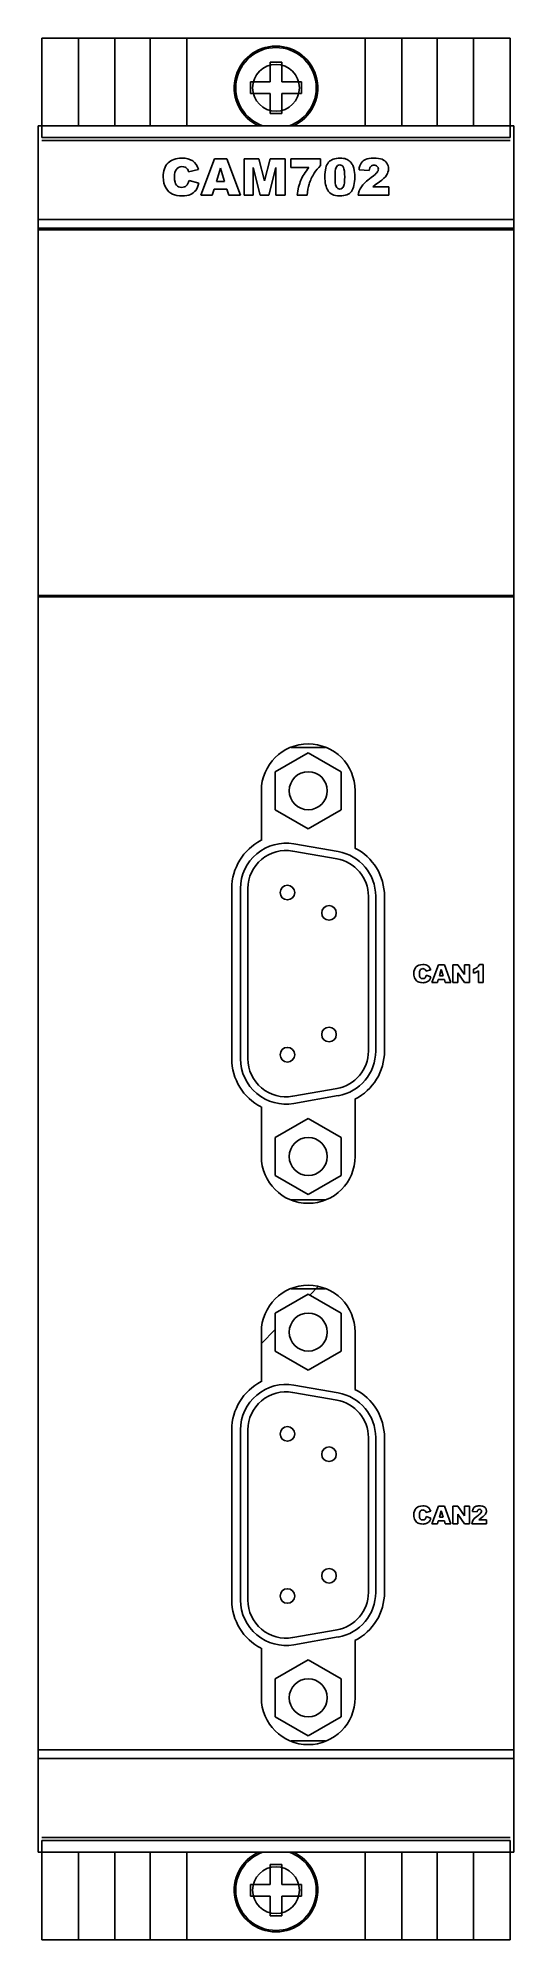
# Model space of a CAD drawing. Header units: inches. Extents: x 0 to 32, y 0 to 130.
import ezdxf

# ---------------------------------------------------------------- set-up
doc = ezdxf.new("R2010")
doc.units = ezdxf.units.IN
doc.header["$LTSCALE"] = 1.21
doc.header["$MEASUREMENT"] = 0
doc.layers.get('0').update_dxf_attribs({"linetype": 'CONTINUOUS'})
for name, color, linetype in [('02___PRT_ALL_AXES', 7, 'CONTINUOUS'), ('03___PRT_ALL_CURVES', 7, 'CONTINUOUS'), ('06___PRT_ALL_SURFS', 7, 'CONTINUOUS')]:
    doc.layers.add(name, color=color, linetype=linetype)

msp = doc.modelspace()

# ---------------------------------------------------------------- linework, layer by layer
at = {"color": 7, "linetype": 'Continuous'}
for p, q in [((0, 130), (0, 124)), ((32, 130), (32, 124)), ((15.6, 127), (15.6, 128.35)), ((15.6, 128.35), (16.4, 128.35)), ((16.4, 128.35), (16.4, 127)), ((14.25, 127), (14.25, 126.2)), ((14.25, 127), (15.6, 127)), ((14.25, 126.2), (15.6, 126.2)), ((15.6, 124.85), (15.6, 126.2)), ((16.4, 127), (17.75, 127)), ((16.4, 124.85), (16.4, 126.2)), ((17.75, 126.2), (16.4, 126.2)), ((17.75, 126.2), (17.75, 127)), ((16.4, 124.85), (15.6, 124.85)), ((-0.25, 6), (-0.25, 124)), ((32.25, 124), (-0.25, 124)), ((32.25, 6), (32.25, 124)), ((32.25, 117.6), (-0.25, 117.6)), ((-0.25, 117), (32.25, 117)), ((32.25, 116.9), (-0.25, 116.9)), ((-0.25, 91.9), (32.25, 91.9)), ((-0.25, 91.8), (32.25, 91.8)), ((18.2, 81.15), (15.95, 79.85)), ((17.03, 81.5), (19.37, 81.5)), ((20.45, 79.85), (18.2, 81.15)), ((15.95, 79.85), (15.95, 77.25)), ((20.45, 79.85), (20.45, 77.25)), ((15.95, 77.25), (18.2, 75.95)), ((18.2, 75.95), (20.45, 77.25)), ((17.14, 74.43), (20.17, 73.9)), ((20.25, 74.39), (17.22, 74.92)), ((13.58, 71.87), (13.58, 60.23)), ((14.08, 71.87), (14.08, 60.23)), ((22.31, 60.76), (22.31, 71.34)), ((22.81, 71.34), (22.81, 60.76)), ((20.17, 58.2), (17.14, 57.67)), ((17.22, 57.18), (20.25, 57.71)), ((18.2, 56.15), (15.95, 54.85)), ((20.45, 54.85), (18.2, 56.15)), ((15.95, 54.85), (15.95, 52.25)), ((20.45, 52.25), (20.45, 54.85)), ((15.95, 52.25), (18.2, 50.95)), ((18.2, 50.95), (20.45, 52.25)), ((17.03, 50.6), (19.37, 50.6)), ((17.03, 44.5), (19.37, 44.5)), ((18.2, 44.15), (15.95, 42.85)), ((20.45, 42.85), (18.2, 44.15)), ((15.95, 42.85), (15.95, 40.25)), ((20.45, 42.85), (20.45, 40.25)), ((15.95, 40.25), (18.2, 38.95)), ((18.2, 38.95), (20.45, 40.25)), ((20.25, 37.39), (17.22, 37.92)), ((17.14, 37.43), (20.17, 36.9)), ((13.58, 34.87), (13.58, 23.23)), ((14.08, 34.87), (14.08, 23.23)), ((22.31, 23.76), (22.31, 34.34)), ((22.81, 34.34), (22.81, 23.76)), ((20.17, 21.2), (17.14, 20.67)), ((17.22, 20.18), (20.25, 20.71)), ((18.2, 19.15), (15.95, 17.85)), ((20.45, 17.85), (18.2, 19.15)), ((15.95, 17.85), (15.95, 15.25)), ((20.45, 15.25), (20.45, 17.85)), ((15.95, 15.25), (18.2, 13.95)), ((18.2, 13.95), (20.45, 15.25)), ((17.03, 13.6), (19.37, 13.6)), ((32.25, 13), (-0.25, 13)), ((32.25, 12.4), (-0.25, 12.4)), ((32.25, 6), (-0.25, 6)), ((0, 6), (0, 0)), ((32, 6), (32, 0)), ((15.6, 5.15), (16.4, 5.15)), ((15.6, 3.8), (15.6, 5.15)), ((16.4, 5.15), (16.4, 3.8)), ((14.25, 3.8), (15.6, 3.8)), ((14.25, 3.8), (14.25, 3)), ((14.25, 3), (15.6, 3)), ((15.6, 1.65), (15.6, 3)), ((16.4, 3.8), (17.75, 3.8)), ((17.75, 3), (16.4, 3)), ((16.4, 1.65), (16.4, 3)), ((17.75, 3), (17.75, 3.8)), ((16.4, 1.65), (15.6, 1.65))]:
    msp.add_line(p, q, dxfattribs=at)
at = {"color": 2, "linetype": 'Continuous'}
for p, q in [((15.46, 116.9), (15.56, 117)), ((31.26, 116.9), (31.36, 117)), ((6.16, 91.8), (6.26, 91.9)), ((21.97, 91.8), (22.07, 91.9)), ((18.31, 44.08), (18.89, 44.66)), ((15, 40.77), (15.95, 41.72))]:
    msp.add_line(p, q, dxfattribs=at)
at = {"color": 7, "linetype": 'Continuous'}
for centre, radius in [((18.2, 78.55), 1.3), ((16.78, 71.59), 0.5), ((19.62, 70.2), 0.5), ((19.62, 61.89), 0.5), ((16.78, 60.51), 0.5), ((18.2, 53.55), 1.3), ((18.2, 41.55), 1.3), ((16.78, 34.59), 0.5), ((19.62, 33.2), 0.5), ((19.62, 24.89), 0.5), ((16.78, 23.51), 0.5), ((18.2, 16.55), 1.3)]:
    msp.add_circle(centre, radius, dxfattribs=at)
for centre, radius, start, end in [((16, 126.6), 2.85, 293.7203, 246.2797), ((16, 126.6), 2.75, 288.8396, 251.1604), ((1.55, 116), 1, 90, 114.4508), ((30.45, 116), 1, 65.5492, 90), ((1.55, 92.8), 1, 245.5492, 270), ((30.45, 92.8), 1, 270, 294.4508), ((16.68, 71.87), 3.1, 80, 180), ((16.68, 71.87), 2.6, 80, 180), ((19.71, 71.34), 3.1, 0, 80), ((19.71, 71.34), 2.6, 0, 80), ((16.68, 60.23), 3.1, 180, 280), ((16.68, 60.23), 2.6, 180, 280), ((19.71, 60.76), 2.6, 280, 360), ((19.71, 60.76), 3.1, 280, 360), ((16.68, 34.87), 3.1, 80, 180), ((16.68, 34.87), 2.6, 80, 180), ((19.71, 34.34), 2.6, 0, 80), ((19.71, 34.34), 3.1, 0, 80), ((19.71, 23.76), 2.6, 280, 360), ((19.71, 23.76), 3.1, 280, 360), ((16.68, 23.23), 3.1, 180, 280), ((16.68, 23.23), 2.6, 180, 280), ((16, 3.4), 2.85, 113.7203, 66.2797), ((16, 3.4), 2.75, 108.8396, 71.1604)]:
    msp.add_arc(centre, radius, start, end, dxfattribs=at)
at = {"layer": '02___PRT_ALL_AXES', "color": 7, "linetype": 'Continuous'}
for p, q in [((32, 130), (0, 130)), ((2.5, 130), (2.5, 124)), ((5, 130), (5, 124)), ((7.4, 130), (7.4, 124)), ((9.9, 130), (9.9, 124)), ((22.1, 130), (22.1, 124)), ((24.6, 130), (24.6, 124)), ((27, 130), (27, 124)), ((29.5, 130), (29.5, 124)), ((15, 78.55), (15, 75.16)), ((21.4, 74.63), (21.4, 78.55)), ((12.98, 71.87), (12.98, 60.23)), ((23.41, 60.76), (23.41, 71.34)), ((21.4, 53.55), (21.4, 57.47)), ((15, 56.94), (15, 53.55)), ((15, 41.55), (15, 38.16)), ((21.4, 37.63), (21.4, 41.55)), ((12.98, 34.87), (12.98, 23.23)), ((23.41, 23.76), (23.41, 34.34)), ((15, 19.94), (15, 16.55)), ((21.4, 16.55), (21.4, 20.47)), ((2.5, 6), (2.5, 0)), ((5, 6), (5, 0)), ((7.4, 6), (7.4, 0)), ((9.9, 6), (9.9, 0)), ((22.1, 6), (22.1, 0)), ((24.6, 6), (24.6, 0)), ((27, 6), (27, 0)), ((29.5, 6), (29.5, 0)), ((32, 0), (0, 0))]:
    msp.add_line(p, q, dxfattribs=at)
for centre, radius, start, end in [((18.2, 78.55), 3.2, 0, 180), ((16.68, 71.87), 3.7, 117.091, 180), ((19.71, 71.34), 3.7, 0, 62.909), ((16.68, 60.23), 3.7, 180, 242.909), ((19.71, 60.76), 3.7, 297.091, 0), ((18.2, 53.55), 3.2, 180, 0), ((18.2, 41.55), 3.2, 0, 180), ((16.68, 34.87), 3.7, 117.091, 180), ((19.71, 34.34), 3.7, 0, 62.909), ((19.71, 23.76), 3.7, 297.091, 0), ((16.68, 23.23), 3.7, 180, 242.909), ((18.2, 16.55), 3.2, 180, 0)]:
    msp.add_arc(centre, radius, start, end, dxfattribs=at)
at = {"layer": '03___PRT_ALL_CURVES', "color": 4, "linetype": 'Continuous'}
for p, q in [((10.03, 120.86), (10.71, 121.02)), ((11.8, 121.75), (10.86, 119.25)), ((12.64, 121.75), (11.8, 121.75)), ((11.93, 120.2), (12.21, 121.1)), ((12.21, 121.1), (12.48, 120.2)), ((13.58, 119.25), (12.64, 121.75)), ((13.82, 121.75), (13.82, 119.25)), ((14.83, 121.75), (13.82, 121.75)), ((14.45, 119.25), (14.45, 121.16)), ((14.45, 121.16), (14.93, 119.25)), ((15.22, 120.23), (14.83, 121.75)), ((15.61, 121.75), (15.22, 120.23)), ((15.51, 119.25), (15.99, 121.16)), ((16.63, 121.75), (15.61, 121.75)), ((15.99, 121.16), (15.99, 119.25)), ((16.63, 119.25), (16.63, 121.75)), ((17.02, 121.75), (17.02, 121.16)), ((19.05, 121.75), (17.02, 121.75)), ((17.02, 121.16), (18.25, 121.16)), ((19.05, 121.28), (19.05, 121.75)), ((21.67, 120.99), (22.36, 120.94)), ((10.73, 120.07), (10.06, 120.27)), ((11.64, 119.25), (11.77, 119.66)), ((11.77, 119.66), (12.64, 119.66)), ((12.48, 120.2), (11.93, 120.2)), ((12.64, 119.66), (12.77, 119.25)), ((22.61, 119.82), (22.78, 119.97)), ((23.7, 119.82), (22.61, 119.82)), ((22.78, 119.97), (23.06, 120.17)), ((23.7, 119.25), (23.7, 119.82)), ((10.86, 119.25), (11.64, 119.25)), ((12.77, 119.25), (13.58, 119.25)), ((13.82, 119.25), (14.45, 119.25)), ((14.93, 119.25), (15.51, 119.25)), ((15.99, 119.25), (16.63, 119.25)), ((17.44, 119.25), (18.13, 119.25)), ((21.62, 119.25), (23.7, 119.25)), ((27.09, 66.65), (26.64, 65.45)), ((27.5, 66.65), (27.09, 66.65)), ((27.16, 65.91), (27.29, 66.34)), ((27.29, 66.34), (27.42, 65.91)), ((27.95, 65.45), (27.5, 66.65)), ((28.07, 66.65), (28.07, 65.45)), ((28.41, 66.65), (28.07, 66.65)), ((28.87, 65.99), (28.41, 66.65)), ((28.87, 66.65), (28.87, 65.99)), ((29.22, 66.65), (28.87, 66.65)), ((29.22, 65.45), (29.22, 66.65)), ((29.48, 66.35), (29.48, 66.08)), ((30.16, 66.67), (29.89, 66.67)), ((30.16, 65.45), (30.16, 66.67)), ((26.24, 66.22), (26.57, 66.3)), ((26.58, 65.84), (26.26, 65.94)), ((26.64, 65.45), (27.02, 65.45)), ((27.02, 65.45), (27.08, 65.65)), ((27.08, 65.65), (27.5, 65.65)), ((27.42, 65.91), (27.16, 65.91)), ((27.5, 65.65), (27.56, 65.45)), ((27.56, 65.45), (27.95, 65.45)), ((28.07, 65.45), (28.42, 65.45)), ((28.42, 65.45), (28.42, 66.11)), ((28.42, 66.11), (28.87, 65.45)), ((28.87, 65.45), (29.22, 65.45)), ((29.83, 66.25), (29.83, 65.45)), ((29.83, 65.45), (30.16, 65.45)), ((26.24, 29.22), (26.57, 29.3)), ((26.58, 28.84), (26.26, 28.94)), ((27.09, 29.65), (26.64, 28.45)), ((27.02, 28.45), (27.08, 28.65)), ((27.08, 28.65), (27.5, 28.65)), ((27.5, 29.65), (27.09, 29.65)), ((27.16, 28.91), (27.29, 29.34)), ((27.42, 28.91), (27.16, 28.91)), ((27.29, 29.34), (27.42, 28.91)), ((27.95, 28.45), (27.5, 29.65)), ((27.5, 28.65), (27.56, 28.45)), ((28.07, 29.65), (28.07, 28.45)), ((28.41, 29.65), (28.07, 29.65)), ((28.87, 28.99), (28.41, 29.65)), ((28.42, 28.45), (28.42, 29.11)), ((28.42, 29.11), (28.87, 28.45)), ((28.87, 29.65), (28.87, 28.99)), ((29.22, 29.65), (28.87, 29.65)), ((29.22, 28.45), (29.22, 29.65)), ((29.41, 29.29), (29.74, 29.26)), ((29.86, 28.72), (29.94, 28.79)), ((30.38, 28.72), (29.86, 28.72)), ((29.94, 28.79), (30.08, 28.89)), ((30.38, 28.45), (30.38, 28.72)), ((26.64, 28.45), (27.02, 28.45)), ((27.56, 28.45), (27.95, 28.45)), ((28.07, 28.45), (28.42, 28.45)), ((28.87, 28.45), (29.22, 28.45)), ((29.38, 28.45), (30.38, 28.45))]:
    msp.add_line(p, q, dxfattribs=at)
for points in [[(8.63, 121.46), (8.41, 121.24), (8.3, 120.92), (8.3, 120.51)], [(9.56, 121.79), (9.16, 121.79), (8.85, 121.68), (8.63, 121.46)], [(9.07, 120.51), (9.07, 120.73), (9.11, 120.9), (9.18, 121)], [(9.18, 121), (9.27, 121.14), (9.41, 121.21), (9.58, 121.21)], [(10.31, 121.6), (10.13, 121.73), (9.88, 121.79), (9.56, 121.79)], [(9.58, 121.21), (9.66, 121.21), (9.73, 121.2), (9.79, 121.17)], [(9.79, 121.17), (9.85, 121.13), (9.91, 121.09), (9.95, 121.03)], [(9.95, 121.03), (9.98, 120.99), (10, 120.94), (10.03, 120.86)], [(10.71, 121.02), (10.62, 121.28), (10.49, 121.47), (10.31, 121.6)], [(18.25, 121.16), (18, 120.85), (17.81, 120.55), (17.7, 120.28)], [(18.61, 120.76), (18.72, 120.95), (18.87, 121.12), (19.05, 121.28)], [(19.59, 121.51), (19.42, 121.32), (19.34, 120.98), (19.34, 120.51)], [(20.38, 121.79), (20.02, 121.79), (19.76, 121.7), (19.59, 121.51)], [(20.03, 120.51), (20.03, 120.82), (20.05, 121.04), (20.1, 121.15)], [(20.1, 121.15), (20.15, 121.27), (20.24, 121.33), (20.35, 121.33)], [(20.35, 121.33), (20.46, 121.33), (20.55, 121.27), (20.6, 121.16)], [(20.79, 121.73), (20.68, 121.77), (20.54, 121.79), (20.38, 121.79)], [(20.6, 121.16), (20.66, 121.04), (20.69, 120.82), (20.69, 120.49)], [(21.05, 121.57), (20.99, 121.63), (20.9, 121.69), (20.79, 121.73)], [(21.21, 121.36), (21.18, 121.43), (21.12, 121.5), (21.05, 121.57)], [(21.31, 121.1), (21.29, 121.2), (21.25, 121.28), (21.21, 121.36)], [(21.38, 120.52), (21.38, 120.72), (21.36, 120.91), (21.31, 121.1)], [(21.82, 121.45), (21.74, 121.34), (21.69, 121.19), (21.67, 120.99)], [(22.12, 121.7), (21.99, 121.65), (21.89, 121.56), (21.82, 121.45)], [(22.67, 121.79), (22.44, 121.79), (22.26, 121.76), (22.12, 121.7)], [(22.36, 120.94), (22.38, 121.08), (22.42, 121.18), (22.48, 121.23)], [(22.48, 121.23), (22.53, 121.29), (22.6, 121.32), (22.69, 121.32)], [(23.24, 121.71), (23.11, 121.76), (22.92, 121.79), (22.67, 121.79)], [(22.69, 121.32), (22.78, 121.32), (22.85, 121.29), (22.9, 121.23)], [(22.9, 121.23), (22.96, 121.18), (22.99, 121.12), (22.99, 121.04)], [(22.99, 121.04), (22.99, 120.97), (22.96, 120.9), (22.9, 120.82)], [(23.56, 121.45), (23.49, 121.57), (23.38, 121.65), (23.24, 121.71)], [(23.55, 120.63), (23.64, 120.77), (23.68, 120.91), (23.68, 121.06)], [(23.68, 121.06), (23.68, 121.21), (23.64, 121.34), (23.56, 121.45)], [(8.3, 120.51), (8.3, 120.19), (8.36, 119.94), (8.49, 119.74)], [(8.49, 119.74), (8.61, 119.54), (8.76, 119.4), (8.93, 119.33)], [(9.2, 119.94), (9.12, 120.04), (9.07, 120.23), (9.07, 120.51)], [(9.56, 119.79), (9.4, 119.79), (9.28, 119.84), (9.2, 119.94)], [(9.89, 119.91), (9.81, 119.83), (9.7, 119.79), (9.56, 119.79)], [(10.06, 120.27), (10.02, 120.11), (9.96, 119.99), (9.89, 119.91)], [(10.52, 119.59), (10.61, 119.72), (10.69, 119.88), (10.73, 120.07)], [(17.7, 120.28), (17.58, 120), (17.5, 119.66), (17.44, 119.25)], [(18.13, 119.25), (18.16, 119.54), (18.2, 119.8), (18.26, 120.01)], [(18.26, 120.01), (18.35, 120.29), (18.46, 120.54), (18.61, 120.76)], [(19.34, 120.51), (19.34, 120.32), (19.35, 120.14), (19.39, 119.98)], [(19.39, 119.98), (19.42, 119.82), (19.47, 119.7), (19.53, 119.6)], [(19.53, 119.6), (19.61, 119.47), (19.72, 119.37), (19.85, 119.31)], [(20.11, 119.86), (20.05, 119.97), (20.03, 120.19), (20.03, 120.51)], [(20.36, 119.68), (20.25, 119.68), (20.17, 119.74), (20.11, 119.86)], [(20.54, 119.75), (20.49, 119.71), (20.43, 119.68), (20.36, 119.68)], [(20.65, 119.99), (20.63, 119.88), (20.59, 119.8), (20.54, 119.75)], [(20.69, 120.49), (20.69, 120.26), (20.68, 120.1), (20.65, 119.99)], [(21.15, 119.52), (21.3, 119.73), (21.38, 120.07), (21.38, 120.52)], [(21.83, 119.83), (21.71, 119.65), (21.64, 119.45), (21.62, 119.25)], [(22.51, 120.47), (22.18, 120.23), (21.95, 120.01), (21.83, 119.83)], [(22.9, 120.82), (22.85, 120.74), (22.72, 120.62), (22.51, 120.47)], [(23.06, 120.17), (23.3, 120.34), (23.46, 120.49), (23.55, 120.63)], [(8.93, 119.33), (9.11, 119.25), (9.33, 119.21), (9.6, 119.21)], [(9.6, 119.21), (9.82, 119.21), (10.01, 119.24), (10.15, 119.3)], [(10.15, 119.3), (10.3, 119.37), (10.42, 119.46), (10.52, 119.59)], [(19.85, 119.31), (19.98, 119.24), (20.15, 119.21), (20.36, 119.21)], [(20.36, 119.21), (20.73, 119.21), (21, 119.31), (21.15, 119.52)], [(25.57, 66.51), (25.47, 66.4), (25.41, 66.25), (25.41, 66.05)], [(26.02, 66.67), (25.83, 66.67), (25.68, 66.62), (25.57, 66.51)], [(25.84, 66.29), (25.88, 66.36), (25.95, 66.39), (26.03, 66.39)], [(26.38, 66.58), (26.29, 66.64), (26.17, 66.67), (26.02, 66.67)], [(26.03, 66.39), (26.07, 66.39), (26.1, 66.38), (26.13, 66.37)], [(26.13, 66.37), (26.16, 66.35), (26.19, 66.33), (26.21, 66.3)], [(26.21, 66.3), (26.22, 66.29), (26.23, 66.26), (26.24, 66.22)], [(26.57, 66.3), (26.53, 66.42), (26.46, 66.52), (26.38, 66.58)], [(29.74, 66.48), (29.68, 66.43), (29.59, 66.38), (29.48, 66.35)], [(29.89, 66.67), (29.85, 66.6), (29.8, 66.53), (29.74, 66.48)], [(25.41, 66.05), (25.41, 65.9), (25.44, 65.78), (25.5, 65.69)], [(25.5, 65.69), (25.56, 65.59), (25.64, 65.52), (25.72, 65.49)], [(25.72, 65.49), (25.8, 65.45), (25.91, 65.43), (26.04, 65.43)], [(25.79, 66.05), (25.79, 66.16), (25.8, 66.24), (25.84, 66.29)], [(25.85, 65.78), (25.81, 65.83), (25.79, 65.92), (25.79, 66.05)], [(26.02, 65.71), (25.94, 65.71), (25.89, 65.73), (25.85, 65.78)], [(26.18, 65.77), (26.14, 65.73), (26.09, 65.71), (26.02, 65.71)], [(26.04, 65.43), (26.15, 65.43), (26.23, 65.45), (26.3, 65.48)], [(26.26, 65.94), (26.24, 65.87), (26.21, 65.81), (26.18, 65.77)], [(26.3, 65.48), (26.37, 65.51), (26.43, 65.55), (26.48, 65.61)], [(26.48, 65.61), (26.53, 65.68), (26.56, 65.75), (26.58, 65.84)], [(29.48, 66.08), (29.55, 66.1), (29.62, 66.12), (29.67, 66.15)], [(29.67, 66.15), (29.72, 66.17), (29.77, 66.21), (29.83, 66.25)], [(25.57, 29.51), (25.47, 29.4), (25.41, 29.25), (25.41, 29.05)], [(25.41, 29.05), (25.41, 28.9), (25.44, 28.78), (25.5, 28.69)], [(25.5, 28.69), (25.56, 28.59), (25.64, 28.52), (25.72, 28.49)], [(26.02, 29.67), (25.83, 29.67), (25.68, 29.62), (25.57, 29.51)], [(25.79, 29.05), (25.79, 29.16), (25.8, 29.24), (25.84, 29.29)], [(25.85, 28.78), (25.81, 28.83), (25.79, 28.92), (25.79, 29.05)], [(25.84, 29.29), (25.88, 29.36), (25.95, 29.39), (26.03, 29.39)], [(26.02, 28.71), (25.94, 28.71), (25.89, 28.73), (25.85, 28.78)], [(26.38, 29.58), (26.29, 29.64), (26.17, 29.67), (26.02, 29.67)], [(26.18, 28.77), (26.14, 28.73), (26.09, 28.71), (26.02, 28.71)], [(26.03, 29.39), (26.07, 29.39), (26.1, 29.38), (26.13, 29.37)], [(26.13, 29.37), (26.16, 29.35), (26.19, 29.33), (26.21, 29.3)], [(26.26, 28.94), (26.24, 28.87), (26.21, 28.81), (26.18, 28.77)], [(26.21, 29.3), (26.22, 29.29), (26.23, 29.26), (26.24, 29.22)], [(26.3, 28.48), (26.37, 28.51), (26.43, 28.55), (26.48, 28.61)], [(26.57, 29.3), (26.53, 29.42), (26.46, 29.52), (26.38, 29.58)], [(26.48, 28.61), (26.53, 28.68), (26.56, 28.75), (26.58, 28.84)], [(29.49, 28.73), (29.43, 28.64), (29.4, 28.55), (29.38, 28.45)], [(29.48, 29.51), (29.45, 29.45), (29.42, 29.38), (29.41, 29.29)], [(29.63, 29.63), (29.56, 29.6), (29.52, 29.56), (29.48, 29.51)], [(29.82, 29.04), (29.66, 28.92), (29.55, 28.82), (29.49, 28.73)], [(29.89, 29.67), (29.78, 29.67), (29.69, 29.66), (29.63, 29.63)], [(29.74, 29.26), (29.75, 29.33), (29.77, 29.37), (29.8, 29.4)], [(29.8, 29.4), (29.82, 29.43), (29.86, 29.44), (29.9, 29.44)], [(30, 29.2), (29.98, 29.16), (29.91, 29.11), (29.82, 29.04)], [(30.17, 29.63), (30.1, 29.66), (30.01, 29.67), (29.89, 29.67)], [(29.9, 29.44), (29.94, 29.44), (29.98, 29.43), (30, 29.4)], [(30, 29.4), (30.03, 29.38), (30.04, 29.35), (30.04, 29.31)], [(30.04, 29.31), (30.04, 29.28), (30.03, 29.24), (30, 29.2)], [(30.08, 28.89), (30.19, 28.97), (30.27, 29.04), (30.31, 29.11)], [(30.32, 29.51), (30.28, 29.56), (30.23, 29.6), (30.17, 29.63)], [(30.31, 29.11), (30.35, 29.18), (30.38, 29.25), (30.38, 29.32)], [(30.38, 29.32), (30.38, 29.39), (30.36, 29.45), (30.32, 29.51)], [(25.72, 28.49), (25.8, 28.45), (25.91, 28.43), (26.04, 28.43)], [(26.04, 28.43), (26.15, 28.43), (26.23, 28.45), (26.3, 28.48)]]:
    msp.add_open_spline(points, degree=3, dxfattribs=at)
at = {"layer": '06___PRT_ALL_SURFS', "color": 7, "linetype": 'Continuous'}
for p, q in [((0, 123.2), (0, 130)), ((0, 130), (32, 130)), ((32, 130), (32, 123.2)), ((32, 123.2), (0, 123.2)), ((32, 123), (0, 123)), ((32, 7), (0, 7)), ((0, 0), (0, 6.8)), ((0, 6.8), (32, 6.8)), ((32, 6.8), (32, 0)), ((32, 0), (0, 0))]:
    msp.add_line(p, q, dxfattribs=at)
for centre in [(16, 126.6), (16, 3.4)]:
    msp.add_circle(centre, 1.6, dxfattribs=at)

doc.saveas('drawing.dxf')
